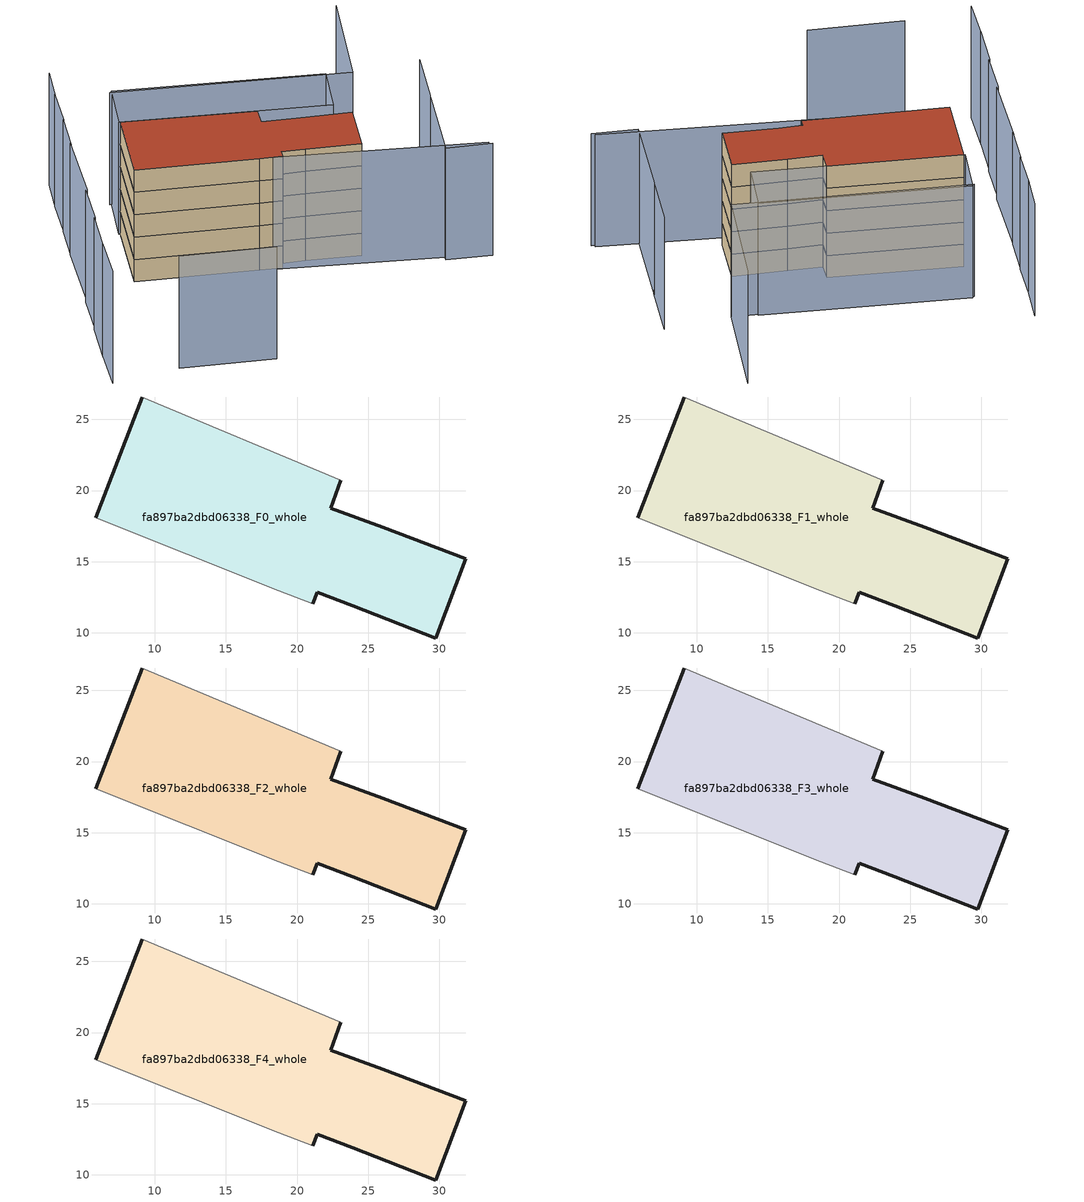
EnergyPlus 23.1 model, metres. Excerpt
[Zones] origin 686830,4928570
fa897ba2dbd06338_F0_whole
 floor ground (EU_floor_Construction): 23.06,20.74 22.37,18.76 26.04,17.42 31.86,15.21 29.75,9.63 23.93,11.91 21.41,12.84 21.11,12.03 18.71,12.94 5.85,18.08 9.13,26.58 z0
 wall outside (EU_wall_Construction): 21.11,12.03 21.41,12.84 23.93,11.91 29.75,9.63 31.86,15.21 26.04,17.42 22.37,18.76 23.06,20.74 / 9.13,26.58 5.85,18.08 z0:3
 wall adiabatic (EU_wall_Construction): 5.85,18.08 18.71,12.94 21.11,12.03 / 23.06,20.74 9.13,26.58 z0:3
fa897ba2dbd06338_F1_whole
 floor to fa897ba2dbd06338_F0_whole (EU_floor_Construction): 23.06,20.74 22.37,18.76 26.04,17.42 31.86,15.21 29.75,9.63 23.93,11.91 21.41,12.84 21.11,12.03 18.71,12.94 5.85,18.08 9.13,26.58 z3
 wall outside (EU_wall_Construction): 21.11,12.03 21.41,12.84 23.93,11.91 29.75,9.63 31.86,15.21 26.04,17.42 22.37,18.76 23.06,20.74 / 9.13,26.58 5.85,18.08 z3:6
 wall adiabatic (EU_wall_Construction): 5.85,18.08 18.71,12.94 21.11,12.03 / 23.06,20.74 9.13,26.58 z3:6
fa897ba2dbd06338_F2_whole
 floor to fa897ba2dbd06338_F1_whole (EU_floor_Construction): 23.06,20.74 22.37,18.76 26.04,17.42 31.86,15.21 29.75,9.63 23.93,11.91 21.41,12.84 21.11,12.03 18.71,12.94 5.85,18.08 9.13,26.58 z6
 wall outside (EU_wall_Construction): 21.11,12.03 21.41,12.84 23.93,11.91 29.75,9.63 31.86,15.21 26.04,17.42 22.37,18.76 23.06,20.74 / 9.13,26.58 5.85,18.08 z6:9
 wall adiabatic (EU_wall_Construction): 5.85,18.08 18.71,12.94 21.11,12.03 / 23.06,20.74 9.13,26.58 z6:9
fa897ba2dbd06338_F3_whole
 floor to fa897ba2dbd06338_F2_whole (EU_floor_Construction): 23.06,20.74 22.37,18.76 26.04,17.42 31.86,15.21 29.75,9.63 23.93,11.91 21.41,12.84 21.11,12.03 18.71,12.94 5.85,18.08 9.13,26.58 z9
 wall outside (EU_wall_Construction): 21.11,12.03 21.41,12.84 23.93,11.91 29.75,9.63 31.86,15.21 26.04,17.42 22.37,18.76 23.06,20.74 / 9.13,26.58 5.85,18.08 z9:12
 wall adiabatic (EU_wall_Construction): 5.85,18.08 18.71,12.94 21.11,12.03 / 23.06,20.74 9.13,26.58 z9:12
fa897ba2dbd06338_F4_whole
 floor to fa897ba2dbd06338_F3_whole (EU_floor_Construction): 23.06,20.74 22.37,18.76 26.04,17.42 31.86,15.21 29.75,9.63 23.93,11.91 21.41,12.84 21.11,12.03 18.71,12.94 5.85,18.08 9.13,26.58 z12
 wall outside (EU_wall_Construction): 21.11,12.03 21.41,12.84 23.93,11.91 29.75,9.63 31.86,15.21 26.04,17.42 22.37,18.76 23.06,20.74 / 9.13,26.58 5.85,18.08 z12:15
 wall adiabatic (EU_wall_Construction): 5.85,18.08 18.71,12.94 21.11,12.03 / 23.06,20.74 9.13,26.58 z12:15
 roof outside (EU_roof_Construction): 29.75,9.63 31.86,15.21 26.04,17.42 22.37,18.76 23.06,20.74 9.13,26.58 5.85,18.08 18.71,12.94 21.11,12.03 21.41,12.84 23.93,11.91 z15
shading: 1.77,1.65 11.82,-2.31 / 6.05,18.54 41.76,2.75 / -4.21,7.93 -5.91,2.95 / 42.06,2.35 37.16,4.24 / 37.16,4.24 40.86,13.82 / -2.48,12.61 -4.34,7.54 / 40.78,13.61 43.23,19.95 / -0.66,17.53 -2.38,12.58 / 2.46,26.01 -0.47,17.47 / 3.99,30.13 2.39,25.67 / 40.58,33.3 35.77,21.66 / 35.77,21.66 10.96,31.91 / 5.7,34.76 4.04,30.11 / 7.17,38.49 5.5,34.2 / 30.78,17.5 8.98,26.64 / 8.98,26.64 11.27,32.09 / 11.27,32.09 33.07,22.95 / 33.07,22.95 30.78,17.5 z0:15
[Building]
EU S2 Campaign: North Axis=0; Terrain=City; Solar Distribution=FullExterior
[Site:Location]
Bologna: Latitude=44.5; Longitude=11.25; Time Zone=1; Elevation=37
[SizingPeriod:WeatherFileDays]
AnnualSizingPeriod: Begin Month=1; Begin Day of Month=1; End Month=12; End Day of Month=31; Day of Week for Start Day=Monday; Use Weather File Daylight Saving Period=No; Use Weather File Rain and Snow Indicators=No
[MATERIAL]
EU_InternalMass_Material: Roughness=MediumRough; Thickness=0.1; Conductivity=1; Density=1800; Specific Heat=900; Thermal Absorptance=0.9; Solar Absorptance=0.7; Visible Absorptance=0.7
[MATERIAL:NOMASS] Roughness=MediumRough; Thermal Absorptance=0.9; Solar Absorptance=0.7; Visible Absorptance=0.7
Name | Thermal Resistance
EU_wall_NoMass | 0.905828
EU_roof_NoMass | 0.37593
EU_floor_NoMass | 0.67114
[CONSTRUCTION]
EU_wall_Construction: EU_wall_NoMass
EU_roof_Construction: EU_roof_NoMass
EU_floor_Construction: EU_floor_NoMass
EU_InternalMass_Construction: EU_InternalMass_Material
[ZONE] Type=1; Multiplier=1; Ceiling Height=autocalculate; Floor Area=autocalculate; Part of Total Floor Area=Yes
Name | Volume
fa897ba2dbd06338_F0_whole | 591.948
fa897ba2dbd06338_F1_whole; fa897ba2dbd06338_F2_whole; fa897ba2dbd06338_F3_whole; fa897ba2dbd06338_F4_whole | 591.95
[INTERNALMASS] Construction=EU_InternalMass_Construction; Surface Area=197.317
Name | Zone or ZoneList
fa897ba2dbd06338_F0_whole_EU_InternalMass | fa897ba2dbd06338_F0_whole
fa897ba2dbd06338_F1_whole_EU_InternalMass | fa897ba2dbd06338_F1_whole
fa897ba2dbd06338_F2_whole_EU_InternalMass | fa897ba2dbd06338_F2_whole
fa897ba2dbd06338_F3_whole_EU_InternalMass | fa897ba2dbd06338_F3_whole
fa897ba2dbd06338_F4_whole_EU_InternalMass | fa897ba2dbd06338_F4_whole
[OTHEREQUIPMENT] Fuel Type=Electricity; Design Level Calculation Method=Watts/Area; Power per Zone Floor Area=1; Fraction Latent=0; Fraction Radiant=0; Fraction Lost=0; Carbon Dioxide Generation Rate=0; EndUse Subcategory=EU_Step8_InternalGains
Name | Zone or ZoneList or Space or SpaceList | Schedule
EU_Step8_InternalGain_fa897ba2dbd06338_F0_whole_f000 | fa897ba2dbd06338_F0_whole | EU_Step8_GainSchedule_fa897ba2dbd06338_F0_whole_f000
EU_Step8_InternalGain_fa897ba2dbd06338_F1_whole_f000 | fa897ba2dbd06338_F1_whole | EU_Step8_GainSchedule_fa897ba2dbd06338_F1_whole_f000
EU_Step8_InternalGain_fa897ba2dbd06338_F2_whole_f000 | fa897ba2dbd06338_F2_whole | EU_Step8_GainSchedule_fa897ba2dbd06338_F2_whole_f000
EU_Step8_InternalGain_fa897ba2dbd06338_F3_whole_f000 | fa897ba2dbd06338_F3_whole | EU_Step8_GainSchedule_fa897ba2dbd06338_F3_whole_f000
EU_Step8_InternalGain_fa897ba2dbd06338_F4_whole_f000 | fa897ba2dbd06338_F4_whole | EU_Step8_GainSchedule_fa897ba2dbd06338_F4_whole_f000
[ZONEVENTILATION:DESIGNFLOWRATE] Schedule=EU_AlwaysOn; Design Flow Rate Calculation Method=AirChanges/Hour; Air Changes per Hour=0.73129; Ventilation Type=Natural; Fan Pressure Rise=0; Fan Total Efficiency=1; Constant Term Coefficient=1; Temperature Term Coefficient=0; Velocity Term Coefficient=0; Velocity Squared Term Coefficient=0; Minimum Indoor Temperature=-100; Maximum Indoor Temperature=100; Delta Temperature=-100; Minimum Outdoor Temperature=-100; Maximum Outdoor Temperature=100; Maximum Wind Speed=40
Name | Zone or ZoneList or Space or SpaceList
EU_ConstantAir_fa897ba2dbd06338_F0_whole | fa897ba2dbd06338_F0_whole
EU_ConstantAir_fa897ba2dbd06338_F1_whole | fa897ba2dbd06338_F1_whole
EU_ConstantAir_fa897ba2dbd06338_F2_whole | fa897ba2dbd06338_F2_whole
EU_ConstantAir_fa897ba2dbd06338_F3_whole | fa897ba2dbd06338_F3_whole
EU_ConstantAir_fa897ba2dbd06338_F4_whole | fa897ba2dbd06338_F4_whole
[HVACTEMPLATE:THERMOSTAT] Constant Heating Setpoint=20; Constant Cooling Setpoint=50
EU_HeatOnly_fa897ba2dbd06338_F0_whole; EU_HeatOnly_fa897ba2dbd06338_F1_whole; EU_HeatOnly_fa897ba2dbd06338_F2_whole; EU_HeatOnly_fa897ba2dbd06338_F3_whole; EU_HeatOnly_fa897ba2dbd06338_F4_whole
[HVACTEMPLATE:ZONE:IDEALLOADSAIRSYSTEM] System Availability Schedule=EU_AlwaysOn; Maximum Heating Supply Air Temperature=50; Minimum Cooling Supply Air Temperature=13; Maximum Heating Supply Air Humidity Ratio=0.0156; Minimum Cooling Supply Air Humidity Ratio=0.0077; Heating Limit=NoLimit; Cooling Limit=NoLimit; Heating Availability Schedule=EU_AlwaysOn; Cooling Availability Schedule=EU_CoolingOff; Dehumidification Control Type=ConstantSensibleHeatRatio; Cooling Sensible Heat Ratio=0.7; Dehumidification Setpoint=60; Humidification Control Type=None; Humidification Setpoint=30; Outdoor Air Method=None; Outdoor Air Flow Rate per Person=0.00944; Outdoor Air Flow Rate per Zone Floor Area=0; Outdoor Air Flow Rate per Zone=0; Demand Controlled Ventilation Type=None; Outdoor Air Economizer Type=NoEconomizer; Heat Recovery Type=None; Sensible Heat Recovery Effectiveness=0.7; Latent Heat Recovery Effectiveness=0.65
Name | Template Thermostat
fa897ba2dbd06338_F0_whole | EU_HeatOnly_fa897ba2dbd06338_F0_whole
fa897ba2dbd06338_F1_whole | EU_HeatOnly_fa897ba2dbd06338_F1_whole
fa897ba2dbd06338_F2_whole | EU_HeatOnly_fa897ba2dbd06338_F2_whole
fa897ba2dbd06338_F3_whole | EU_HeatOnly_fa897ba2dbd06338_F3_whole
fa897ba2dbd06338_F4_whole | EU_HeatOnly_fa897ba2dbd06338_F4_whole
[SIZING:ZONE] Zone Cooling Design Supply Air Temperature Input Method=SupplyAirTemperature; Zone Cooling Design Supply Air Temperature=13; Zone Heating Design Supply Air Temperature Input Method=SupplyAirTemperature; Zone Heating Design Supply Air Temperature=50; Zone Cooling Design Supply Air Humidity Ratio=0.008; Zone Heating Design Supply Air Humidity Ratio=0.008; Cooling Design Air Flow Method=DesignDay; Cooling Design Air Flow Rate=0; Cooling Minimum Air Flow per Zone Floor Area=0.000762; Cooling Minimum Air Flow=0; Cooling Minimum Air Flow Fraction=0.2; Heating Design Air Flow Method=DesignDay; Heating Design Air Flow Rate=0; Heating Maximum Air Flow per Zone Floor Area=0.002032; Heating Maximum Air Flow=0.141576; Heating Maximum Air Flow Fraction=0.3; Account for Dedicated Outdoor Air System=No; Dedicated Outdoor Air System Control Strategy=NeutralSupplyAir; Dedicated Outdoor Air Low Setpoint Temperature for Design=autosize; Dedicated Outdoor Air High Setpoint Temperature for Design=autosize; Zone Load Sizing Method=Sensible Load Only No Latent Load; Zone Latent Cooling Design Supply Air Humidity Ratio Input Method=HumidityRatioDifference; Zone Cooling Design Supply Air Humidity Ratio Difference=0.005; Zone Latent Heating Design Supply Air Humidity Ratio Input Method=HumidityRatioDifference; Zone Humidification Design Supply Air Humidity Ratio Difference=0.005
fa897ba2dbd06338_F0_whole; fa897ba2dbd06338_F1_whole; fa897ba2dbd06338_F2_whole; fa897ba2dbd06338_F3_whole; fa897ba2dbd06338_F4_whole
[SCHEDULE:CONSTANT]
Name | Hourly Value
EU_AlwaysOn | 1
EU_CoolingOff | 0
[SCHEDULE:FILE] Column Number=1; Rows to Skip at Top=0; Number of Hours of Data=8760; Column Separator=Comma; Interpolate to Timestep=No; Minutes per Item=60; Adjust Schedule for Daylight Savings=Yes
Name | File
EU_Step8_GainSchedule_fa897ba2dbd06338_F0_whole_f000 | ../../schedules/fa897ba2dbd06338/fa897ba2dbd06338_F0_whole_f000_gain.csv
EU_Step8_GainSchedule_fa897ba2dbd06338_F1_whole_f000 | ../../schedules/fa897ba2dbd06338/fa897ba2dbd06338_F1_whole_f000_gain.csv
EU_Step8_GainSchedule_fa897ba2dbd06338_F2_whole_f000 | ../../schedules/fa897ba2dbd06338/fa897ba2dbd06338_F2_whole_f000_gain.csv
EU_Step8_GainSchedule_fa897ba2dbd06338_F3_whole_f000 | ../../schedules/fa897ba2dbd06338/fa897ba2dbd06338_F3_whole_f000_gain.csv
EU_Step8_GainSchedule_fa897ba2dbd06338_F4_whole_f000 | ../../schedules/fa897ba2dbd06338/fa897ba2dbd06338_F4_whole_f000_gain.csv
